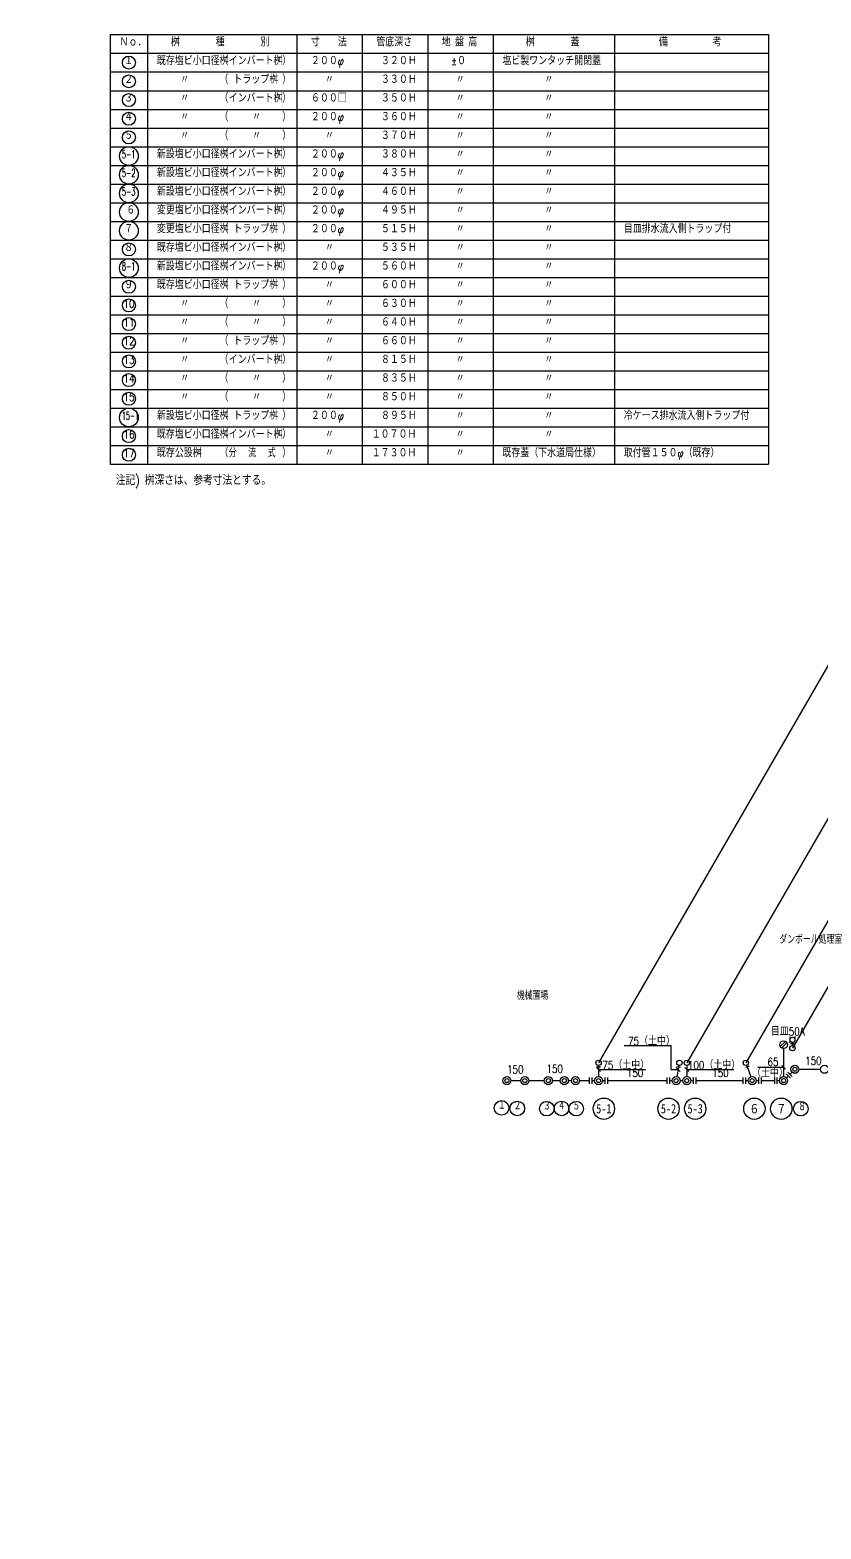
# Model space of a CAD drawing. Header units: millimetres. Extents: x -150 to 278800, y -150 to 85307.
# Drawn here: x -150 to 29499, y -150 to 56041 of the extents above; entities that cross this region are included whole.
import ezdxf
from ezdxf.enums import TextEntityAlignment as Align

# ---------------------------------------------------------------- set-up
doc = ezdxf.new("R2010")
doc.units = ezdxf.units.MM
doc.header["$LTSCALE"] = 0.2
doc.set_wipeout_variables(frame=1)
for name, color, linetype in [('00', 7, 'Continuous'), ('10機器､器具', 2, 'Continuous'), ('1_機器番号', 3, 'Continuous'), ('21上水', 4, 'Continuous'), ('30排水', 6, 'Continuous'), ('32雑排水', 6, 'Continuous'), ('35R（冷媒管）', 4, 'Continuous'), ('91引出線､表', 7, 'Continuous'), ('92設備記述', 3, 'Continuous'), ('_既設', 7, 'Continuous'), ('A_室名1', 8, 'Continuous')]:
    doc.layers.add(name, color=color, linetype=linetype)
doc.layers.add('hojo', color=165, linetype='Continuous', plot=False)
doc.styles.get("Standard").update_dxf_attribs({"font": 'simplex.shx', "width": 0.8, "bigfont": 'extfont2.shx'})
doc.styles.add('ゴシック', font='MS Gothic.ttf', dxfattribs={"height": 4})

# ---------------------------------------------------------------- blocks, each defined once
blk = doc.blocks.new('水栓')
at = {"layer": '10機器､器具'}
for p, q in [((-91.9189, 91.919), (-56.5674, 56.5674)), ((91.9189, 91.919), (56.5674, 56.5674)), ((-91.9189, -91.9189), (-56.5674, -56.5674)), ((91.9189, -91.9189), (56.5674, -56.5674))]:
    blk.add_line(p, q, dxfattribs=at)
blk.add_circle((0, 0), 80, dxfattribs=at)
blk = doc.blocks.new('P3-1')
at = {"color": 2, "linetype": 'ByBlock', "lineweight": 30}
blk.add_line((0, -47), (0, 47), dxfattribs=at)
at = {"color": 0, "linetype": 'ByBlock', "lineweight": -2}
blk.add_line((0, 0), (40, 0), dxfattribs=at)
blk = doc.blocks.new('TK006')
at = {"layer": '00', "color": 0, "linetype": 'ByBlock'}
for p, q in [((0, -100), (0, 100)), ((70, 100), (70, -100))]:
    blk.add_line(p, q, dxfattribs=at)
blk = doc.blocks.new('排水目皿')
at = {"layer": '10機器､器具'}
for p, q in [((60.962, 103.3691), (-103.3691, -60.9497)), ((-60.9375, -103.3692), (103.3692, 60.9497))]:
    blk.add_line(p, q, dxfattribs=at)
blk.add_circle((0, 0), 120, dxfattribs=at)

msp = doc.modelspace()

# ---------------------------------------------------------------- linework, layer by layer
at = {"layer": '1_機器番号', "color": 2, "linetype": 'Continuous', "lineweight": -3}
for centre in [(21359.4, 15606.6), (23782.8, 15606.6), (24782.8, 15606.6), (27000.7, 15606.6), (28010.7, 15606.6)]:
    msp.add_circle(centre, 400, dxfattribs=at)
at = {"layer": '21上水'}
msp.add_line((28427, 17974.9), (28427, 18093.2), dxfattribs=at)
at = {"layer": '21上水', "color": 2}
msp.add_circle((28427, 17874.9), 100, dxfattribs=at)
at = {"layer": '30排水', "color": 2, "linetype": 'Continuous', "lineweight": -3}
for centre, radius in [((21160.7, 16657.1), 150), ((21160.7, 16657.1), 75), ((24069.1, 16657.1), 150), ((24069.1, 16657.1), 75), ((24469.1, 16657.1), 150), ((24469.1, 16657.1), 75), ((26918.1, 16657.1), 150), ((26918.1, 16657.1), 75)]:
    msp.add_circle(centre, radius, dxfattribs=at)
at = {"layer": '32雑排水'}
for p, q in [((28098.1, 17862), (28098.1, 16807.1)), ((21160.7, 17225), (21160.7, 16807.1)), ((24175.1, 17226.7), (24096.5, 16804.5)), ((24469.1, 17225), (24469.1, 16807.1)), ((26715.6, 17230.7), (26868.2, 16798.5)), ((20910.7, 16657.1), (21010.7, 16657.1)), ((21310.7, 16657.1), (21410.7, 16657.1)), ((23819.1, 16657.1), (23919.1, 16657.1)), ((24219.1, 16657.1), (24319.1, 16657.1)), ((24619.1, 16657.1), (24719.1, 16657.1)), ((26668.1, 16657.1), (26768.1, 16657.1)), ((27068.1, 16657.1), (27168.1, 16657.1)), ((27848.1, 16657.1), (27948.1, 16657.1)), ((28204.2, 16763.1), (28274.9, 16833.8))]:
    msp.add_line(p, q, dxfattribs=at)
at = {"layer": '32雑排水', "color": 2}
for centre in [(21160.7, 17325), (24193.4, 17325), (24469.1, 17325), (26682.3, 17325)]:
    msp.add_circle(centre, 100, dxfattribs=at)
at = {"layer": '32雑排水', "color": 2, "linetype": 'ByBlock', "lineweight": -2}
for radius in [150, 75]:
    msp.add_circle((28098.1, 16657.1), radius, dxfattribs=at)
at = {"layer": '35R（冷媒管）'}
msp.add_arc((0, 0), 150, 0, 0, dxfattribs=at)
at = {"layer": '91引出線､表'}
for p, q in [((47989.6, 51758.5), (28427, 17874.9)), ((22122.8, 17970), (23883, 17970)), ((23883, 17074), (23883, 17970)), ((21090, 17144.5), (21231.4, 17003.1)), ((21160.7, 17073.8), (22920.9, 17073.8)), ((23883, 17074), (24146.7, 17074)), ((24076, 17144.7), (24217.4, 17003.3)), ((24398.4, 17144.5), (24539.8, 17003.1)), ((24469.1, 17073.8), (26229.3, 17073.8)), ((27130, 17157.8), (28098.1, 17157.8)), ((28027.4, 17228.5), (28168.8, 17087.1))]:
    msp.add_line(p, q, dxfattribs=at)
at = {"layer": '_既設', "lineweight": -3}
for p, q in [((28416.3, 16975.3), (28334.3, 16893.2)), ((28672.4, 17081.3), (29481.6, 17081.3)), ((17878.1, 16657.1), (18248.1, 16657.1)), ((18548.1, 16657.1), (19128.1, 16657.1)), ((19428.1, 16657.1), (19728.1, 16657.1)), ((20028.1, 16657.1), (20148.1, 16657.1)), ((20448.1, 16657.1), (20826.7, 16657.1)), ((21494.7, 16657.1), (23735.1, 16657.1)), ((24803.1, 16657.1), (26584.1, 16657.1)), ((27252.1, 16657.1), (27764.1, 16657.1))]:
    msp.add_line(p, q, dxfattribs=at)
at = {"layer": '_既設', "color": 7, "linetype": 'Continuous', "lineweight": -3}
for centre, radius in [((28522.4, 17081.3), 150), ((28522.4, 17081.3), 75), ((17728.1, 16657.1), 150), ((17728.1, 16657.1), 75), ((18398.1, 16657.1), 150), ((18398.1, 16657.1), 75), ((19278.1, 16657.1), 150), ((19278.1, 16657.1), 75), ((19878.1, 16657.1), 150), ((19878.1, 16657.1), 75), ((20298.1, 16657.1), 150), ((20298.1, 16657.1), 75)]:
    msp.add_circle(centre, radius, dxfattribs=at)
at = {"layer": '_既設', "linetype": 'Continuous', "lineweight": -3}
for centre in [(17526.9, 15636.8), (18115.2, 15616.3), (19220.7, 15606.9), (19773, 15613.3), (20323, 15606.6), (28739.6, 15606.6)]:
    msp.add_circle(centre, 273.6, dxfattribs=at)
at = {"layer": 'hojo'}
msp.add_circle((29631.6, 17081.3), 150, dxfattribs=at)

# ---------------------------------------------------------------- block references
at = {"layer": '10機器､器具', "xscale": 1.2, "yscale": 1.2, "zscale": 1.2}
msp.add_blockref('排水目皿', (28098, 18006), dxfattribs=at)
at = {"layer": '10機器､器具', "xscale": 1.2, "yscale": 1.2, "zscale": 1.2, "rotation": 90}
msp.add_blockref('水栓', (28427, 18189.2), dxfattribs=at)
at = {"layer": '21上水', "xscale": -1.499624999999999, "yscale": 1.499624999999999, "zscale": 1.499624999999999, "rotation": 89.99999999998666}
msp.add_blockref('P3-1', (28427, 18035.4), dxfattribs=at)
at = {"layer": '32雑排水', "xscale": 1.499624999999999, "yscale": 1.499624999999999, "zscale": 1.499624999999999}
for p, rotation in [((21160.7, 17164.5), 90.00000000000001), ((24164, 17167.2), 79.45792329813409), ((26735.7, 17173.6), 109.4498990101242)]:
    msp.add_blockref('P3-1', p, dxfattribs=dict(at, rotation=rotation))
at = {"layer": '32雑排水', "color": 2, "linetype": 'ByBlock', "lineweight": -2, "xscale": 1.2, "yscale": 1.2, "zscale": 1.2, "rotation": 45}
msp.add_blockref('TK006', (28274.9, 16833.8), dxfattribs=at)
at = {"layer": '32雑排水', "color": 2, "linetype": 'ByBlock', "lineweight": -2, "xscale": 1.2, "yscale": 1.2, "zscale": 1.2}
for p in [(20826.7, 16657.1), (21410.7, 16657.1), (23735.1, 16657.1), (24719.1, 16657.1), (26584.1, 16657.1), (27168.1, 16657.1), (27764.1, 16657.1)]:
    msp.add_blockref('TK006', p, dxfattribs=at)

# ---------------------------------------------------------------- texts
at = {"layer": '1_機器番号', "linetype": 'Continuous', "lineweight": -3, "style": 'ゴシック', "width": 0.8}
for s, p in [('5-1', (21359.4, 15606.6)), ('5-2', (23782.8, 15606.6)), ('5-3', (24782.8, 15606.6)), ('６', (27000.7, 15606.6)), ('７', (28010.7, 15606.6))]:
    msp.add_text(s, height=350, dxfattribs=at).set_placement(p, align=Align.MIDDLE_CENTER)
at = {"layer": '92設備記述', "width": 0.8}
for s, p in [('目皿50A', (28253.1, 18523)), ('75（土中）', (23145, 18172.2)), ('75（土中）', (22182.9, 17276)), ('100（土中）', (25491.3, 17276)), ('65', (27699, 17359.3)), ('（土中）', (27584, 16975.6))]:
    msp.add_text(s, height=300, dxfattribs=at).set_placement(p, align=Align.MIDDLE)
at = {"layer": '_既設', "linetype": 'Continuous', "lineweight": -3}
for s, width, p in [('150', 0.8, (28905.3, 17159.5)), ('150', 0.8, (17730.4, 16837.5)), ('150', 0.8, (19209, 16861.4)), ('150', 0.8, (22222.1, 16704.6)), ('150', 0.8, (25421.1, 16704.6)), ('１', 0.7, (17385.9, 15488.8)), ('２', 0.7, (17974.2, 15468.3)), ('３', 0.7, (19079.7, 15458.9)), ('４', 0.7, (19632, 15465.3)), ('５', 0.7, (20182, 15458.6)), ('８', 0.7, (28642.6, 15433.6))]:
    msp.add_text(s, height=300, dxfattribs=dict(at, width=width)).set_placement(p, align=Align.BOTTOM_LEFT)
at = {"layer": 'A_室名1'}
for s, width, p in [('風除室', 0.8, (16105.7, 41018)), ('ダンボール処理室', 0.7, (27938.5, 21794.4)), ('機械置場', 0.7, (18098.6, 19689.1))]:
    msp.add_text(s, height=300, dxfattribs=dict(at, width=width)).set_placement(p)

# ---------------------------------------------------------------- next in the draw order: wipeouts: each hides what was drawn before it
at = {"color": 7, "true_color": 0xffffff}
msp.add_wipeout([(2756, 57016), (28027.7, 57016), (28027.7, 39505.7), (2756, 39505.7)], dxfattribs=at)

# ---------------------------------------------------------------- next in the draw order: linework, layer by layer
at = {"layer": '1_機器番号', "linetype": 'Continuous', "lineweight": -3}
for p, q in [((2856, 51666), (27531, 51666)), ((2856, 50966), (27531, 50966)), ((2856, 50266), (27531, 50266)), ((2856, 49566), (27531, 49566)), ((2856, 48866), (27531, 48866)), ((2856, 48166), (27531, 48166)), ((2856, 47466), (27531, 47466)), ((2856, 46766), (27531, 46766)), ((2856, 41866), (27531, 41866)), ((2856, 41166), (27531, 41166))]:
    msp.add_line(p, q, dxfattribs=at)
at = {"layer": '1_機器番号', "color": 2, "linetype": 'Continuous', "lineweight": -3}
for centre in [(3556, 51316), (3556, 50616), (3556, 49916), (3556, 49216), (3556, 48516), (3556, 47116), (3556, 41516)]:
    msp.add_circle(centre, 350, dxfattribs=at)
at = {"layer": '91引出線､表'}
for p, q in [((41040.8, 51758.5), (21160.7, 17325)), ((44349.2, 51758.5), (24469.1, 17325)), ((46562.3, 51758.5), (26682.3, 17325))]:
    msp.add_line(p, q, dxfattribs=at)
at = {"layer": '_既設', "color": 3, "linetype": 'Continuous', "lineweight": -3}
for p, q in [((2856, 55866), (2856, 39766)), ((2856, 55866), (27531, 55866)), ((4256, 55866), (4256, 39766)), ((9856, 55866), (9856, 39766)), ((12306, 55866), (12306, 39766)), ((14756, 55866), (14756, 39766)), ((17206, 55866), (17206, 39766)), ((21756, 55866), (21756, 39766)), ((27531, 55866), (27531, 39766)), ((2856, 55166), (27531, 55166)), ((2856, 39766), (27531, 39766))]:
    msp.add_line(p, q, dxfattribs=at)
at = {"layer": '_既設', "color": 7, "linetype": 'Continuous', "lineweight": -3}
for p, q in [((2856, 54466), (27531, 54466)), ((2856, 53766), (27531, 53766)), ((2856, 53066), (27531, 53066)), ((2856, 52366), (27531, 52366)), ((2856, 46066), (27531, 46066)), ((2856, 45366), (27531, 45366)), ((2856, 44666), (27531, 44666)), ((2856, 43966), (27531, 43966)), ((2856, 43266), (27531, 43266)), ((2856, 42566), (27531, 42566)), ((2856, 40466), (27531, 40466))]:
    msp.add_line(p, q, dxfattribs=at)
at = {"layer": '_既設', "linetype": 'Continuous', "lineweight": -3}
for centre in [(3556, 54816), (3556, 54116), (3556, 53416), (3556, 52716), (3556, 52016), (3556, 47816), (3556, 46416), (3556, 45716), (3556, 45016), (3556, 44316), (3556, 43616), (3556, 42916), (3556, 42216), (3556, 40816), (3556, 40116)]:
    msp.add_circle(centre, 243.9, dxfattribs=at)

# ---------------------------------------------------------------- next in the draw order: texts
at = {"layer": '1_機器番号', "linetype": 'Continuous', "lineweight": -3}
for s, width, p in [('5-1', 0.6, (3294.5, 51141)), ('新設塩ビ小口径桝', 0.8, (4606, 51141)), ('（\u3000\u3000\u3000\u3000\u3000\u3000）', 0.8, (6950.3, 51141)), ('インバート桝', 0.8, (7300.3, 51141)), ('２００φ', 0.8, (10381, 51141)), ('３８０Ｈ', 0.8, (13006, 51141)), ('〃', 0.8, (15806, 51141)), ('〃', 0.8, (19131, 51141)), ('5-2', 0.6, (3294.5, 50441)), ('新設塩ビ小口径桝', 0.8, (4606, 50441)), ('（\u3000\u3000\u3000\u3000\u3000\u3000）', 0.8, (6950.3, 50441)), ('インバート桝', 0.8, (7300.3, 50441)), ('２００φ', 0.8, (10381, 50441)), ('４３５Ｈ', 0.8, (13006, 50441)), ('〃', 0.8, (15806, 50441)), ('〃', 0.8, (19131, 50441)), ('5-3', 0.6, (3294.5, 49741)), ('新設塩ビ小口径桝', 0.8, (4606, 49741)), ('（\u3000\u3000\u3000\u3000\u3000\u3000）', 0.8, (6950.3, 49741)), ('インバート桝', 0.8, (7300.3, 49741)), ('２００φ', 0.8, (10381, 49741)), ('４６０Ｈ', 0.8, (13006, 49741)), ('〃', 0.8, (15806, 49741)), ('〃', 0.8, (19131, 49741)), ('変更塩ビ小口径桝', 0.8, (4606, 49041)), ('（\u3000\u3000\u3000\u3000\u3000\u3000）', 0.8, (6950.3, 49041)), ('インバート桝', 0.8, (7300.3, 49041)), ('６', 0.8, (3460.5, 49041)), ('２００φ', 0.8, (10381, 49041)), ('４９５Ｈ', 0.8, (13006, 49041)), ('〃', 0.8, (15806, 49041)), ('〃', 0.8, (19131, 49041)), ('７', 0.8, (3381, 48341)), ('変更塩ビ小口径桝', 0.8, (4606, 48341)), ('（\u3000\u3000\u3000\u3000\u3000\u3000）', 0.8, (6950.3, 48341)), ('トラップ桝', 0.8, (7475.3, 48341)), ('２００φ', 0.8, (10381, 48341)), ('５１５Ｈ', 0.8, (13006, 48341)), ('〃', 0.8, (15806, 48341)), ('〃', 0.8, (19131, 48341)), ('目皿排水流入側トラップ付', 0.8, (22106, 48341)), ('8-1', 0.6, (3294.5, 46941)), ('新設塩ビ小口径桝', 0.8, (4606, 46941)), ('（\u3000\u3000\u3000\u3000\u3000\u3000）', 0.8, (6950.3, 46941)), ('インバート桝', 0.8, (7300.3, 46941)), ('２００φ', 0.8, (10381, 46941)), ('５６０Ｈ', 0.8, (13006, 46941)), ('〃', 0.8, (15806, 46941)), ('〃', 0.8, (19131, 46941)), ('15-1', 0.5, (3294.5, 41341)), ('新設塩ビ小口径桝', 0.8, (4606, 41341)), ('（\u3000\u3000\u3000\u3000\u3000\u3000）', 0.8, (6950.3, 41341)), ('トラップ桝', 0.8, (7475.3, 41341)), ('２００φ', 0.8, (10381, 41341)), ('８９５Ｈ', 0.8, (13006, 41341)), ('〃', 0.8, (15806, 41341)), ('〃', 0.8, (19131, 41341)), ('冷ケース排水流入側トラップ付', 0.8, (22106, 41341))]:
    msp.add_text(s, height=300, dxfattribs=dict(at, width=width)).set_placement(p, align=Align.BOTTOM_LEFT)
at = {"layer": '92設備記述', "linetype": 'Continuous', "lineweight": 20, "width": 0.8}
msp.add_text('注記) 桝深さは、参考寸法とする。', height=350, dxfattribs=at).set_placement((3065, 38880.6), align=Align.BOTTOM_LEFT)
at = {"layer": '_既設', "color": 7, "linetype": 'Continuous', "lineweight": -3}
for s, width, p in [('Ｎｏ．', 0.8, (3206, 55341)), ('桝\u3000\u3000\u3000\u3000種\u3000\u3000\u3000\u3000別', 0.8, (5131, 55341)), ('寸\u3000\u3000法', 0.8, (10381, 55341)), ('管底深さ', 0.8, (12831, 55341)), ('地 盤 高', 0.8, (15281, 55341)), ('桝\u3000\u3000\u3000\u3000蓋', 0.8, (18431, 55341)), ('備\u3000\u3000\u3000\u3000\u3000考', 0.8, (23418.5, 55341)), ('（\u3000\u3000\u3000\u3000\u3000\u3000）', 0.8, (6950.3, 54641)), ('既存塩ビ小口径桝', 0.8, (4606, 54641)), ('インバート桝', 0.8, (7300.3, 54641)), ('２００φ', 0.8, (10381, 54641)), ('３２０Ｈ', 0.8, (13006, 54641)), ('±０', 0.8, (15631, 54641)), ('塩ビ製ワンタッチ開閉蓋', 0.8, (17556, 54641)), ('〃', 0.8, (5481, 53941)), ('（\u3000\u3000\u3000\u3000\u3000\u3000）', 0.8, (6950.3, 53941)), ('トラップ桝', 0.8, (7475.3, 53941)), ('〃', 0.8, (10906, 53941)), ('３３０Ｈ', 0.8, (13006, 53941)), ('〃', 0.8, (15806, 53941)), ('〃', 0.8, (19131, 53941)), ('〃', 0.8, (5481, 53241)), ('（\u3000\u3000\u3000\u3000\u3000\u3000）', 0.8, (6950.3, 53241)), ('インバート桝', 0.8, (7300.3, 53241)), ('６００□', 0.8, (10381, 53241)), ('３５０Ｈ', 0.8, (13006, 53241)), ('〃', 0.8, (15806, 53241)), ('〃', 0.8, (19131, 53241)), ('〃', 0.8, (5481, 52541)), ('（\u3000\u3000\u3000\u3000\u3000\u3000）', 0.8, (6950.3, 52541)), ('〃', 0.8, (8175.3, 52541)), ('２００φ', 0.8, (10381, 52541)), ('３６０Ｈ', 0.8, (13006, 52541)), ('〃', 0.8, (15806, 52541)), ('〃', 0.8, (19131, 52541)), ('（\u3000\u3000\u3000\u3000\u3000\u3000）', 0.8, (6950.3, 51841)), ('〃', 0.8, (5481, 51841)), ('〃', 0.8, (8175.3, 51841)), ('〃', 0.8, (10906, 51841)), ('３７０Ｈ', 0.8, (13006, 51841)), ('〃', 0.8, (15806, 51841)), ('〃', 0.8, (19131, 51841)), ('既存塩ビ小口径桝', 0.8, (4606, 47641)), ('（\u3000\u3000\u3000\u3000\u3000\u3000）', 0.8, (6950.3, 47641)), ('インバート桝', 0.8, (7300.3, 47641)), ('〃', 0.8, (10906, 47641)), ('５３５Ｈ', 0.8, (13006, 47641)), ('〃', 0.8, (15806, 47641)), ('〃', 0.8, (19131, 47641)), ('既存塩ビ小口径桝', 0.8, (4606, 46241)), ('（\u3000\u3000\u3000\u3000\u3000\u3000）', 0.8, (6950.3, 46241)), ('トラップ桝', 0.8, (7475.3, 46241)), ('〃', 0.8, (10906, 46241)), ('６００Ｈ', 0.8, (13006, 46241)), ('〃', 0.8, (15806, 46241)), ('〃', 0.8, (19131, 46241)), ('〃', 0.8, (5481, 45541)), ('（\u3000\u3000\u3000\u3000\u3000\u3000）', 0.8, (6950.3, 45541)), ('〃', 0.8, (8175.3, 45541)), ('〃', 0.8, (10906, 45541)), ('６３０Ｈ', 0.8, (13006, 45541)), ('〃', 0.8, (15806, 45541)), ('〃', 0.8, (19131, 45541)), ('〃', 0.8, (5481, 44841)), ('（\u3000\u3000\u3000\u3000\u3000\u3000）', 0.8, (6950.3, 44841)), ('〃', 0.8, (8175.3, 44841)), ('〃', 0.8, (10906, 44841)), ('６４０Ｈ', 0.8, (13006, 44841)), ('〃', 0.8, (15806, 44841)), ('〃', 0.8, (19131, 44841)), ('〃', 0.8, (5481, 44141)), ('（\u3000\u3000\u3000\u3000\u3000\u3000）', 0.8, (6950.3, 44141)), ('トラップ桝', 0.8, (7475.3, 44141)), ('〃', 0.8, (10906, 44141)), ('６６０Ｈ', 0.8, (13006, 44141)), ('〃', 0.8, (15806, 44141)), ('〃', 0.8, (19131, 44141)), ('（\u3000\u3000\u3000\u3000\u3000\u3000）', 0.8, (6950.3, 43441)), ('インバート桝', 0.8, (7300.3, 43441)), ('〃', 0.8, (5481, 43441)), ('〃', 0.8, (10906, 43441)), ('８１５Ｈ', 0.8, (13006, 43441)), ('〃', 0.8, (15806, 43441)), ('〃', 0.8, (19131, 43441)), ('〃', 0.8, (5481, 42741)), ('（\u3000\u3000\u3000\u3000\u3000\u3000）', 0.8, (6950.3, 42741)), ('〃', 0.8, (8175.3, 42741)), ('〃', 0.8, (10906, 42741)), ('８３５Ｈ', 0.8, (13006, 42741)), ('〃', 0.8, (15806, 42741)), ('〃', 0.8, (19131, 42741)), ('〃', 0.8, (5481, 42041)), ('（\u3000\u3000\u3000\u3000\u3000\u3000）', 0.8, (6950.3, 42041)), ('〃', 0.8, (8175.3, 42041)), ('〃', 0.8, (10906, 42041)), ('８５０Ｈ', 0.8, (13006, 42041)), ('〃', 0.8, (15806, 42041)), ('〃', 0.8, (19131, 42041)), ('既存塩ビ小口径桝', 0.8, (4606, 40641)), ('（\u3000\u3000\u3000\u3000\u3000\u3000）', 0.8, (6950.3, 40641)), ('インバート桝', 0.8, (7300.3, 40641)), ('１０７０Ｈ', 0.8, (12656, 40641)), ('〃', 0.8, (10906, 40641)), ('〃', 0.8, (15806, 40641)), ('〃', 0.8, (19131, 40641)), ('既存公設桝', 0.8, (4606, 39941)), ('（\u3000\u3000\u3000\u3000\u3000\u3000）', 0.8, (6950.3, 39941)), ('分\u3000 流 \u3000式', 0.7, (7300.3, 39941)), ('〃', 0.8, (10906, 39941)), ('１７３０Ｈ', 0.8, (12656, 39941)), ('〃', 0.8, (15806, 39941)), ('既存蓋（下水道局仕様）', 0.8, (17556, 39941)), ('取付管１５０φ（既存）', 0.8, (22106, 39941))]:
    msp.add_text(s, height=300, dxfattribs=dict(at, width=width)).set_placement(p, align=Align.BOTTOM_LEFT)
at = {"layer": '_既設', "linetype": 'Continuous', "lineweight": -3, "width": 0.8}
for s, p in [('１', (3381, 54641)), ('２', (3381, 53941)), ('３', (3381, 53241)), ('４', (3381, 52541)), ('５', (3381, 51841)), ('８', (3381, 47641)), ('９', (3381, 46241)), ('10', (3359.8, 45541)), ('11', (3359.8, 44841)), ('12', (3359.8, 44141)), ('13', (3359.8, 43441)), ('14', (3359.8, 42741)), ('15', (3359.8, 42041)), ('16', (3359.8, 40641)), ('17', (3359.8, 39941))]:
    msp.add_text(s, height=300, dxfattribs=at).set_placement(p, align=Align.BOTTOM_LEFT)

doc.saveas('drawing.dxf')
